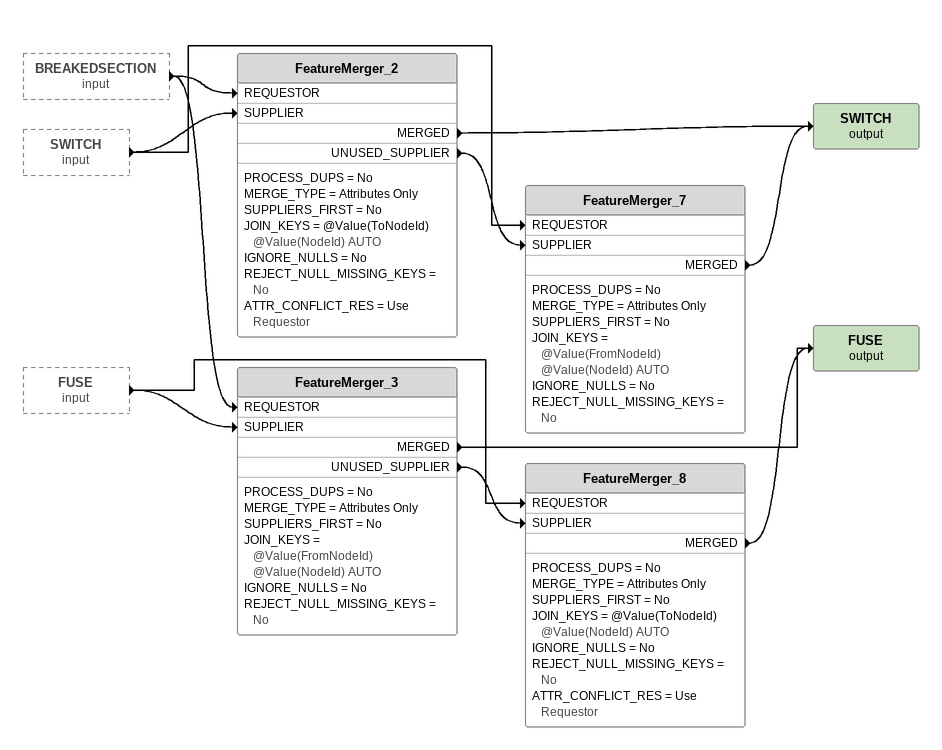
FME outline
BREAKEDSECTION (input) [outside]
    -> FeatureMerger_2 [REQUESTOR]
    -> FeatureMerger_3 [REQUESTOR]
SWITCH (input) [outside]
    -> FeatureMerger_2 [SUPPLIER]
    -> FeatureMerger_7 [REQUESTOR]
FUSE (input) [outside]
    -> FeatureMerger_3 [SUPPLIER]
    -> FeatureMerger_8 [REQUESTOR]
FeatureMerger_2
    PROCESS_DUPS = No
    MERGE_TYPE = Attributes Only
    SUPPLIERS_FIRST = No
    JOIN_KEYS = @Value(ToNodeId) @Value(NodeId) AUTO
    IGNORE_NULLS = No
    REJECT_NULL_MISSING_KEYS = No
    ATTR_CONFLICT_RES = Use Requestor
    MERGED -> SWITCH (output)
    UNUSED_SUPPLIER -> FeatureMerger_7 [SUPPLIER]
FeatureMerger_7
    PROCESS_DUPS = No
    MERGE_TYPE = Attributes Only
    SUPPLIERS_FIRST = No
    JOIN_KEYS = @Value(FromNodeId) @Value(NodeId) AUTO
    IGNORE_NULLS = No
    REJECT_NULL_MISSING_KEYS = No
    MERGED -> SWITCH (output)
SWITCH (output)
FeatureMerger_3
    PROCESS_DUPS = No
    MERGE_TYPE = Attributes Only
    SUPPLIERS_FIRST = No
    JOIN_KEYS = @Value(FromNodeId) @Value(NodeId) AUTO
    IGNORE_NULLS = No
    REJECT_NULL_MISSING_KEYS = No
    MERGED -> FUSE (output)
    UNUSED_SUPPLIER -> FeatureMerger_8 [SUPPLIER]
FeatureMerger_8
    PROCESS_DUPS = No
    MERGE_TYPE = Attributes Only
    SUPPLIERS_FIRST = No
    JOIN_KEYS = @Value(ToNodeId) @Value(NodeId) AUTO
    IGNORE_NULLS = No
    REJECT_NULL_MISSING_KEYS = No
    ATTR_CONFLICT_RES = Use Requestor
    MERGED -> FUSE (output)
FUSE (output)
